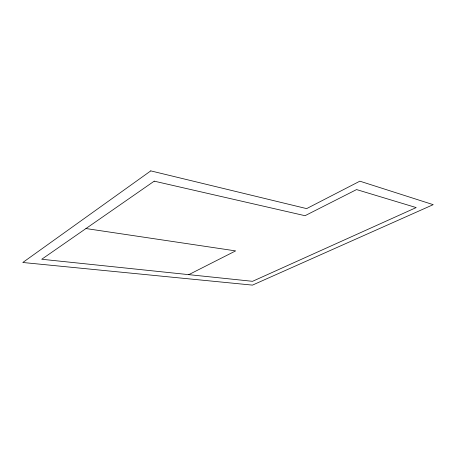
<?xml version="1.0" encoding="UTF-8"?>
<svg xmlns="http://www.w3.org/2000/svg" width="456" height="456" viewBox="0 0 456 456"><rect width="100%" height="100%" fill="white"/><g stroke="black" fill="none" stroke-linecap="round" stroke-linejoin="round"><path stroke-width="0.68" d="M188.784 274.649L235.627 250.897L85.967 228.547M150.776 170.88L22.8 262.491L252.464 285.12L433.2 204.658L359.858 181.18L306.632 208.614L150.776 170.88M154.213 181.157L41.735 259.259L252.538 281.318L416.185 207.577L356.569 189.571L305.03 215.705L154.213 181.157"/></g></svg>
